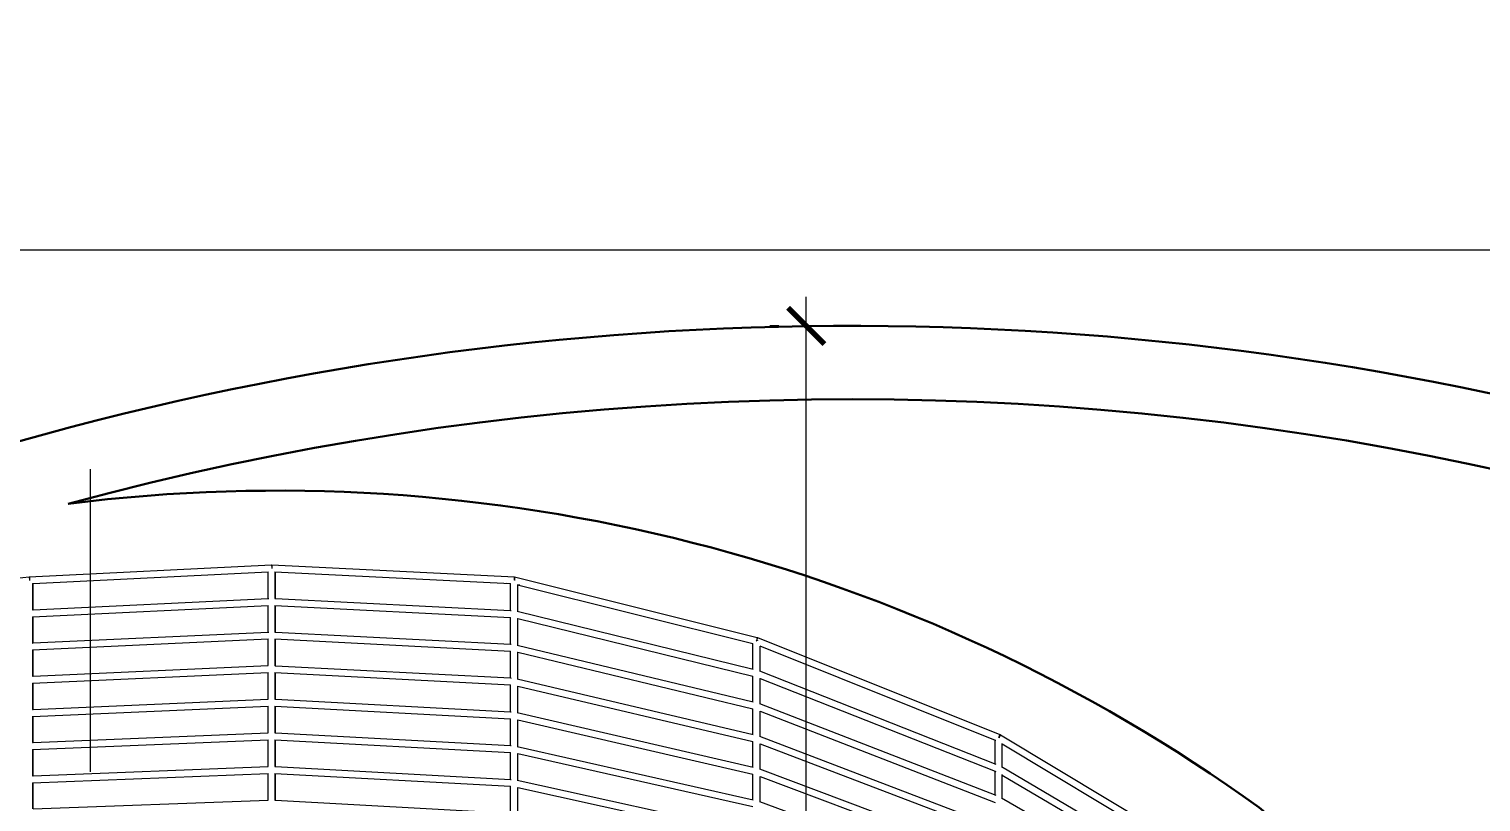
# Model space of a CAD drawing. Header units: millimetres. Extents: x 886808 to 1650903, y -1008069 to 230892.
# Drawn here: x 1036520 to 1042512, y -345475 to -342285 of the extents above; entities that cross this region are included whole.
import ezdxf

# ---------------------------------------------------------------- set-up
doc = ezdxf.new("R2010")
doc.units = ezdxf.units.MM
doc.linetypes.add('ACAD_ISO07W100', pattern=[3, 0, -3])
doc.linetypes.add('CENTER', pattern=[2, 1.25, -0.25, 0.25, -0.25])
doc.layers.get('0').update_dxf_attribs({"lineweight": 0})
for name, color, linetype, lineweight in [('8l NET TO', 8, 'Continuous', 9), ('A-Wall', 113, 'Continuous', 30), ('A_Dim', 8, 'Continuous', 5)]:
    doc.layers.add(name, color=color, linetype=linetype, lineweight=lineweight)
doc.styles.add('ISO2', font='')
doc.styles.get('ISO2').set_extended_font_data('.VnAvantH')
doc.dimstyles.new('Copy of 1-100-Ll', dxfattribs={"dimtxt": 700, "dimasz": 150, "dimexe": 150, "dimexo": 300, "dimgap": 90, "dimtad": 1, "dimdec": 0, "dimrnd": 5, "dimzin": 0, "dimtxsty": 'ISO2', "dimblk": 'ARCHTICK', "dimcen": 100, "dimdle": 120, "dimclrd": 256, "dimclre": 256, "dimclrt": 2, "dimadec": 0, "dimazin": 0, "dimtfac": 1, "dimtdec": 0, "dimtix": 1, "dimtmove": 1, "dimatfit": 3, "dimldrblk": 'OPEN30', "dimfxl": 900, "dimtolj": 1, "dimtzin": 0, "dimlwd": 13, "dimlwe": 13, "dimarcsym": 1})

# ---------------------------------------------------------------- blocks, each defined once
blk = doc.blocks.new('A$C62D649C3')
at = {"transparency": 33554636}
for p, q in [((21299, 15114.2), (22299.4, 15164.2)), ((22299.4, 15164.2), (22300.1, 15164.3)), ((22299.4, 15164.2), (22300.1, 15150)), ((22300.1, 15164.3), (23302.2, 15114.2)), ((22300.8, 15164.2), (22300.1, 15150)), ((20297.6, 15014.1), (21298.6, 15114.2)), ((21298.6, 15114.2), (21299, 15114.2)), ((21298.6, 15114.2), (21300.1, 15100)), ((21299.4, 15114.2), (21300.1, 15100)), ((21315.1, 15086.5), (22285.6, 15135)), ((22285.1, 15024.9), (22285.1, 15135)), ((22300.1, 15150), (22300, 15149.1)), ((22300.1, 15150), (22300.1, 15149.1)), ((22312.2, 15135.1), (23285.1, 15086.5)), ((22314.3, 15024.9), (22314.3, 15135)), ((22315.1, 15024.8), (22315.1, 15135)), ((23300.8, 15114.2), (23300.1, 15100)), ((23303.5, 15113.8), (23300.1, 15100)), ((23302.2, 15114.2), (24303.5, 14863.8)), ((23302.4, 15102.4), (23304.7, 15102.4)), ((23304.7, 15102.4), (23305, 15102.3)), ((21300.1, 15100), (21300.1, 15099.3)), ((21312.2, 15086.3), (21314.3, 15086.4)), ((21314.3, 15086.4), (21315.1, 15086.5)), ((21314.3, 14978), (21314.3, 15086.4)), ((21315.1, 14978.1), (21315.1, 15086.5)), ((23285.1, 15085.1), (23270.4, 15087.2)), ((23285.1, 15086.5), (23285.8, 15086.4)), ((23285.1, 14975.6), (23285.1, 15086.5)), ((23314.6, 15081.7), (24285.1, 14839)), ((23315.1, 14971.5), (23315.1, 15081.5)), ((23323.3, 15079.5), (23315.1, 15080.7)), ((21312.2, 14949.4), (22285.6, 14996.3)), ((21315.1, 14978.1), (22285.1, 15024.9)), ((22285.1, 15024.9), (22287.4, 15025)), ((22285.1, 14886.2), (22285.1, 14996.3)), ((22312.2, 15025), (22314.3, 15024.9)), ((22312.2, 14996.4), (23285.8, 14947)), ((22314.3, 15024.9), (22315.1, 15024.8)), ((22314.3, 14886.2), (22314.3, 14996.3)), ((22315.1, 15024.8), (23285.1, 14975.6)), ((22315.1, 14886.1), (22315.1, 14996.3)), ((21312.2, 14977.9), (21314.3, 14978)), ((21314.3, 14978), (21315.1, 14978.1)), ((21314.3, 14841), (21314.3, 14949.5)), ((21315.1, 14841.1), (21315.1, 14949.5)), ((23285.1, 14975.6), (23287.4, 14975.5)), ((23285.1, 14836.1), (23285.1, 14947)), ((23313, 14972), (24287.4, 14733.2)), ((23314.6, 14942.3), (23315.1, 14942.1)), ((23315.1, 14942.1), (24285.1, 14704.4)), ((23315.1, 14832.1), (23315.1, 14942.1)), ((21315.1, 14841.1), (22285.1, 14886.2)), ((22285.1, 14886.2), (22287.4, 14886.3)), ((22312.2, 14886.3), (22314.3, 14886.2)), ((22314.3, 14886.2), (22315.1, 14886.1)), ((22315.1, 14886.1), (23285.1, 14836.1)), ((24303.5, 14863.8), (24300.1, 14850)), ((24305.4, 14863.2), (24300.1, 14850)), ((24303.5, 14863.8), (24304.5, 14863.6)), ((24304.5, 14863.6), (24305.4, 14863.2)), ((24305.4, 14863.2), (25305.4, 14463.2)), ((21312.2, 14812.4), (22285.6, 14857.7)), ((21312.2, 14841), (21314.3, 14841)), ((21314.3, 14841), (21315.1, 14841.1)), ((21314.3, 14704.1), (21314.3, 14812.5)), ((21315.1, 14704.1), (21315.1, 14812.5)), ((22285.1, 14747.6), (22285.1, 14857.7)), ((22312.2, 14857.7), (23285.8, 14807.5)), ((22314.3, 14747.5), (22314.3, 14857.6)), ((22315.1, 14747.5), (22315.1, 14857.6)), ((23285.1, 14836.1), (23287.4, 14836)), ((23285.1, 14696.7), (23285.1, 14807.5)), ((23313, 14832.6), (24287.5, 14598.5)), ((23314.6, 14802.9), (23315.1, 14802.7)), ((23315.1, 14802.7), (24285.1, 14569.7)), ((23315.1, 14692.7), (23315.1, 14802.7)), ((24285.1, 14733.7), (24285.1, 14839)), ((24285.1, 14839), (24285.8, 14838.9)), ((24285.8, 14838.9), (24286, 14838.8)), ((24285.8, 14834.2), (24285.8, 14838.9)), ((24300.1, 14850), (24299.6, 14848.8)), ((24300.1, 14850), (24299.8, 14848.8)), ((24302.2, 14852.1), (24304.7, 14852.1)), ((24304.7, 14852.1), (24305.2, 14852)), ((24314.6, 14828.8), (25285.8, 14440.3)), ((24315.1, 14724.8), (24315.1, 14828.6)), ((21315.1, 14704.1), (22285.1, 14747.6)), ((22312.2, 14747.6), (22314.3, 14747.5)), ((22314.3, 14747.5), (22315.1, 14747.5)), ((22315.1, 14747.5), (23285.1, 14696.7)), ((21312.2, 14675.4), (22285.6, 14719.1)), ((21312.2, 14704), (21314.3, 14704.1)), ((21314.3, 14704.1), (21315.1, 14704.1)), ((22285.1, 14609), (22285.1, 14719)), ((22312.2, 14719), (23285.9, 14668)), ((22314.3, 14608.8), (22314.3, 14718.9)), ((22315.1, 14608.8), (22315.1, 14718.9)), ((23285.1, 14696.7), (23287.4, 14696.5)), ((23313, 14693.1), (24287.5, 14463.8)), ((24285.1, 14704.4), (24286, 14704.1)), ((24285.1, 14599), (24285.1, 14704.4)), ((24313.1, 14725.6), (25287.9, 14341.6)), ((24314.6, 14694.3), (24315.1, 14694.1)), ((24315.1, 14590.2), (24315.1, 14694.1)), ((24315.1, 14694.1), (25285.1, 14312.1)), ((21314.3, 14567.1), (21314.3, 14675.5)), ((21315.1, 14567.1), (21315.1, 14675.5)), ((23285.1, 14557.2), (23285.1, 14668.1)), ((23315.1, 14663.3), (24285.1, 14435)), ((23315.1, 14553.2), (23315.1, 14663.3)), ((21312.2, 14538.4), (22285.6, 14580.4)), ((21312.2, 14567), (21314.3, 14567.1)), ((21314.3, 14567.1), (21315.1, 14567.1)), ((21315.1, 14567.1), (22285.1, 14609)), ((22285.1, 14470.3), (22285.1, 14580.4)), ((22312.2, 14608.9), (22314.3, 14608.8)), ((22312.2, 14580.3), (23285.9, 14528.6)), ((22314.3, 14608.8), (22315.1, 14608.8)), ((22314.3, 14470.1), (22314.3, 14580.2)), ((22315.1, 14608.8), (23285.1, 14557.2)), ((22315.1, 14470.1), (22315.1, 14580.2)), ((24285.1, 14464.3), (24285.1, 14569.7)), ((24285.1, 14569.7), (24286.1, 14569.5)), ((24313.1, 14591), (25287.9, 14213)), ((21314.3, 14430.1), (21314.3, 14538.5)), ((21315.1, 14430.2), (21315.1, 14538.6)), ((23285.1, 14557.2), (23287.4, 14557.1)), ((23285.1, 14417.8), (23285.1, 14528.6)), ((23313, 14553.7), (24287.5, 14329.1)), ((23315.1, 14523.9), (24285.1, 14300.4)), ((23315.1, 14413.8), (23315.1, 14523.9)), ((24315.1, 14455.7), (24315.1, 14559.6)), ((24315.1, 14559.6), (25285.1, 14183.5)), ((21315.1, 14430.2), (22285.1, 14470.3)), ((22312.2, 14470.2), (22314.3, 14470.1)), ((22314.3, 14470.1), (22315.1, 14470.1)), ((22315.1, 14470.1), (23285.1, 14417.8)), ((24313.1, 14456.4), (25287.9, 14084.4)), ((25305.4, 14463.2), (25300.1, 14450)), ((25307.4, 14462.2), (25300.1, 14450)), ((25302.1, 14451.8), (25304.7, 14451.8)), ((25304.7, 14451.8), (25305.5, 14451.8)), ((25305.4, 14463.2), (25306.4, 14462.8)), ((25306.4, 14462.8), (25307.4, 14462.2)), ((25307.4, 14462.2), (26307.4, 13862.2)), ((21312.2, 14401.5), (22285.6, 14441.8)), ((21312.2, 14430.1), (21314.3, 14430.1)), ((21314.3, 14430.1), (21315.1, 14430.2)), ((21314.3, 14293.2), (21314.3, 14401.6)), ((21315.1, 14293.2), (21315.1, 14401.6)), ((22285.1, 14331.7), (22285.1, 14441.7)), ((22312.2, 14441.7), (23285.9, 14389.1)), ((22314.3, 14331.4), (22314.3, 14441.5)), ((22315.1, 14331.4), (22315.1, 14441.5)), ((23285.1, 14417.8), (23287.4, 14417.6)), ((23285.1, 14278.3), (23285.1, 14389.2)), ((23313, 14414.3), (24287.5, 14194.4)), ((23315.1, 14384.6), (24285.1, 14165.7)), ((23315.1, 14274.4), (23315.1, 14384.6)), ((24285.1, 14329.7), (24285.1, 14435)), ((24315.1, 14321.1), (24315.1, 14425.1)), ((24315.1, 14425.1), (25285.1, 14055)), ((25285.1, 14342.7), (25285.1, 14440.6)), ((25285.8, 14342.5), (25285.8, 14440.3)), ((25285.8, 14440.3), (25287.9, 14439.5)), ((25312.2, 14426.1), (25314.3, 14424.8)), ((25314.3, 14329.6), (25314.3, 14424.8)), ((25314.3, 14424.8), (25315.1, 14424.4)), ((25315.1, 14329.2), (25315.1, 14424.4)), ((25315.1, 14424.4), (26285.8, 13841.9)), ((21315.1, 14293.2), (22285.1, 14331.7)), ((22312.2, 14331.6), (22314.3, 14331.4)), ((22314.3, 14331.4), (22315.1, 14331.4)), ((22315.1, 14331.4), (23285.1, 14278.3)), ((25312.2, 14330.9), (26287.5, 13757.2)), ((21312.2, 14264.5), (22285.6, 14303.1)), ((21312.2, 14293.1), (21314.3, 14293.2)), ((21314.3, 14293.2), (21315.1, 14293.2)), ((21314.3, 14156.2), (21314.3, 14264.6)), ((21315.1, 14156.2), (21315.1, 14264.6)), ((22285.1, 14193), (22285.1, 14303.1)), ((22312.2, 14303), (23285.9, 14249.7)), ((22314.3, 14192.8), (22314.3, 14302.9)), ((22315.1, 14192.7), (22315.1, 14302.8)), ((23285.1, 14278.3), (23287.4, 14278.2)), ((23313, 14274.9), (24285.1, 14060.3)), ((24285.1, 14195), (24285.1, 14300.4)), ((24313.1, 14321.9), (25287.9, 13955.9)), ((24315.1, 14186.6), (24315.1, 14290.6)), ((24315.1, 14290.6), (25285.1, 13926.5)), ((25285.1, 14214.1), (25285.1, 14312.1)), ((25285.1, 14312.1), (25287.9, 14311)), ((25285.8, 14213.9), (25285.8, 14311.8)), ((25312.2, 14297.8), (25314.3, 14296.5)), ((25314.3, 14201.2), (25314.3, 14296.5)), ((25314.3, 14296.5), (25315.1, 14296.1)), ((25315.1, 14200.8), (25315.1, 14296.1)), ((25315.1, 14296.1), (26285.1, 13725.6)), ((23285.1, 14138.8), (23285.1, 14249.7)), ((23315.1, 14245.2), (24285.1, 14031)), ((23315.1, 14135), (23315.1, 14245.2)), ((25312.2, 14202.5), (26287.6, 13640.3)), ((21315.1, 14156.2), (22285.1, 14193)), ((22312.2, 14192.9), (22314.3, 14192.8)), ((22314.3, 14192.8), (22315.1, 14192.7)), ((22315.1, 14192.7), (23285.1, 14138.8)), ((24313.1, 14187.3), (25287.9, 13827.3))]:
    blk.add_line(p, q, dxfattribs=at)
blk = doc.blocks.new('_ArchTick')
at = {"color": 0, "linetype": 'ByBlock', "const_width": 0.15}
blk.add_lwpolyline([(-0.5, -0.5), (0.5, 0.5)], dxfattribs=at)
blk = doc.blocks.new('*D1482')
at = {"layer": 'A_Dim', "lineweight": 13, "transparency": 16777216}
for p, q in [((1039727.5, -351530.1), (1039727.5, -343390.3)), ((1039614.4, -343510.3), (1039577.5, -343510.3)), ((1038638, -351410.1), (1039877.5, -351410.1))]:
    blk.add_line(p, q, dxfattribs=at)
at = {"layer": 'Defpoints', "color": 0, "transparency": 16777216}
for p in [(1039727.5, -343510.3), (1039914.4, -343510.3), (1038338, -351410.1)]:
    blk.add_point(p, dxfattribs=at)
at = {"layer": 'A_Dim', "lineweight": 13, "transparency": 16777216, "xscale": 150, "yscale": 150, "zscale": 150}
for p, rotation in [((1039727.5, -343510.3), 90), ((1039727.5, -351410.1), 270)]:
    blk.add_blockref('_ArchTick', p, dxfattribs=dict(at, rotation=rotation))
at = {"layer": 'A_Dim', "color": 2, "transparency": 16777216, "insert": (1039275.5, -347460.2), "char_height": 700, "attachment_point": 5, "rotation": 90, "style": 'ISO2'}
blk.add_mtext('\\A1;7900', dxfattribs=at)
blk = doc.blocks.new('_Open30')
at = {"color": 0, "linetype": 'ByBlock', "lineweight": -2}
for p, q in [((-1, 0.268), (0, 0)), ((0, 0), (-1, -0.268)), ((0, 0), (-1, 0))]:
    blk.add_line(p, q, dxfattribs=at)
blk = doc.blocks.new('*D1485')
at = {"layer": 'A_Dim', "lineweight": 13, "transparency": 16777216}
for p, q in [((1019521.8, -351110.1), (1019521.8, -343046.5)), ((1047521.8, -346125.5), (1047521.8, -343046.5)), ((1019401.8, -343196.5), (1047641.8, -343196.5))]:
    blk.add_line(p, q, dxfattribs=at)
at = {"layer": 'Defpoints', "color": 0, "transparency": 16777216}
for p in [(1047521.8, -343196.5), (1047521.8, -346425.5), (1019521.8, -351410.1)]:
    blk.add_point(p, dxfattribs=at)
at = {"layer": 'A_Dim', "lineweight": 13, "transparency": 16777216, "xscale": 150, "yscale": 150, "zscale": 150, "rotation": 180}
blk.add_blockref('_ArchTick', (1019521.8, -343196.5), dxfattribs=at)
at = {"layer": 'A_Dim', "lineweight": 13, "transparency": 16777216, "xscale": 150, "yscale": 150, "zscale": 150}
blk.add_blockref('_ArchTick', (1047521.8, -343196.5), dxfattribs=at)
at = {"layer": 'A_Dim', "color": 2, "transparency": 16777216, "insert": (1033521.8, -342744.5), "char_height": 700, "attachment_point": 5, "style": 'ISO2'}
blk.add_mtext('\\A1;28000', dxfattribs=at)

msp = doc.modelspace()

# ---------------------------------------------------------------- linework, layer by layer
at = {"layer": '8l NET TO', "color": 251, "linetype": 'CENTER', "ltscale": 1000, "true_color": 0x636466, "transparency": 33554636}
msp.add_line((1036771.8, -344100.9), (1036771.8, -362079.6), dxfattribs=at)
at = {"layer": 'A-Wall', "transparency": 33554636}
msp.add_lwpolyline([(1019521.9, -346208.1, 0.055729), (1025171.7, -347010.1, 0.102834), (1033590.5, -345209.6, -0.29946), (1047437, -345998.3), (1048721.8, -346010.1), (1048721.8, -344910.1), (1051321.8, -344910.1), (1051321.8, -345710.1), (1052521.8, -345710.1), (1052521.8, -359210.1), (1052521.8, -359660.1), (1052321.8, -359660.1)], format="xyb", dxfattribs=at)
msp.add_lwpolyline([(1036680.9, -344244.5, -0.18971), (1041597.5, -345498.3, 0.252266), (1047135, -346660.6), (1047137, -346151.4, 0.226613)], format="xyb", close=True, dxfattribs=at)

# ---------------------------------------------------------------- block references
at = {"layer": 'A_Dim', "linetype": 'ACAD_ISO07W100', "transparency": 33554534}
msp.add_blockref('A$C62D649C3', (1015221.7, -359660.1), dxfattribs=at)

# ---------------------------------------------------------------- dimensions: what is measured, and where the dimension line sits
at = {"layer": 'A_Dim', "transparency": 33554636}
dim = msp.add_linear_dim(base=(1047521.8, -343196.5), p1=(1019521.8, -351410.1), p2=(1047521.8, -346425.5), dimstyle='Copy of 1-100-Ll', dxfattribs=at)
dim.commit()
dim.dimension.update_dxf_attribs({"geometry": '*D1485', "text_midpoint": (1033521.8, -342744.5)})
dim = msp.add_linear_dim(base=(1039727.5, -343510.3), p1=(1038338, -351410.1), p2=(1039914.4, -343510.3), angle=90, dimstyle='Copy of 1-100-Ll', dxfattribs=at)
dim.commit()
dim.dimension.update_dxf_attribs({"geometry": '*D1482', "text_midpoint": (1039275.5, -347460.2)})

doc.saveas('drawing.dxf')
